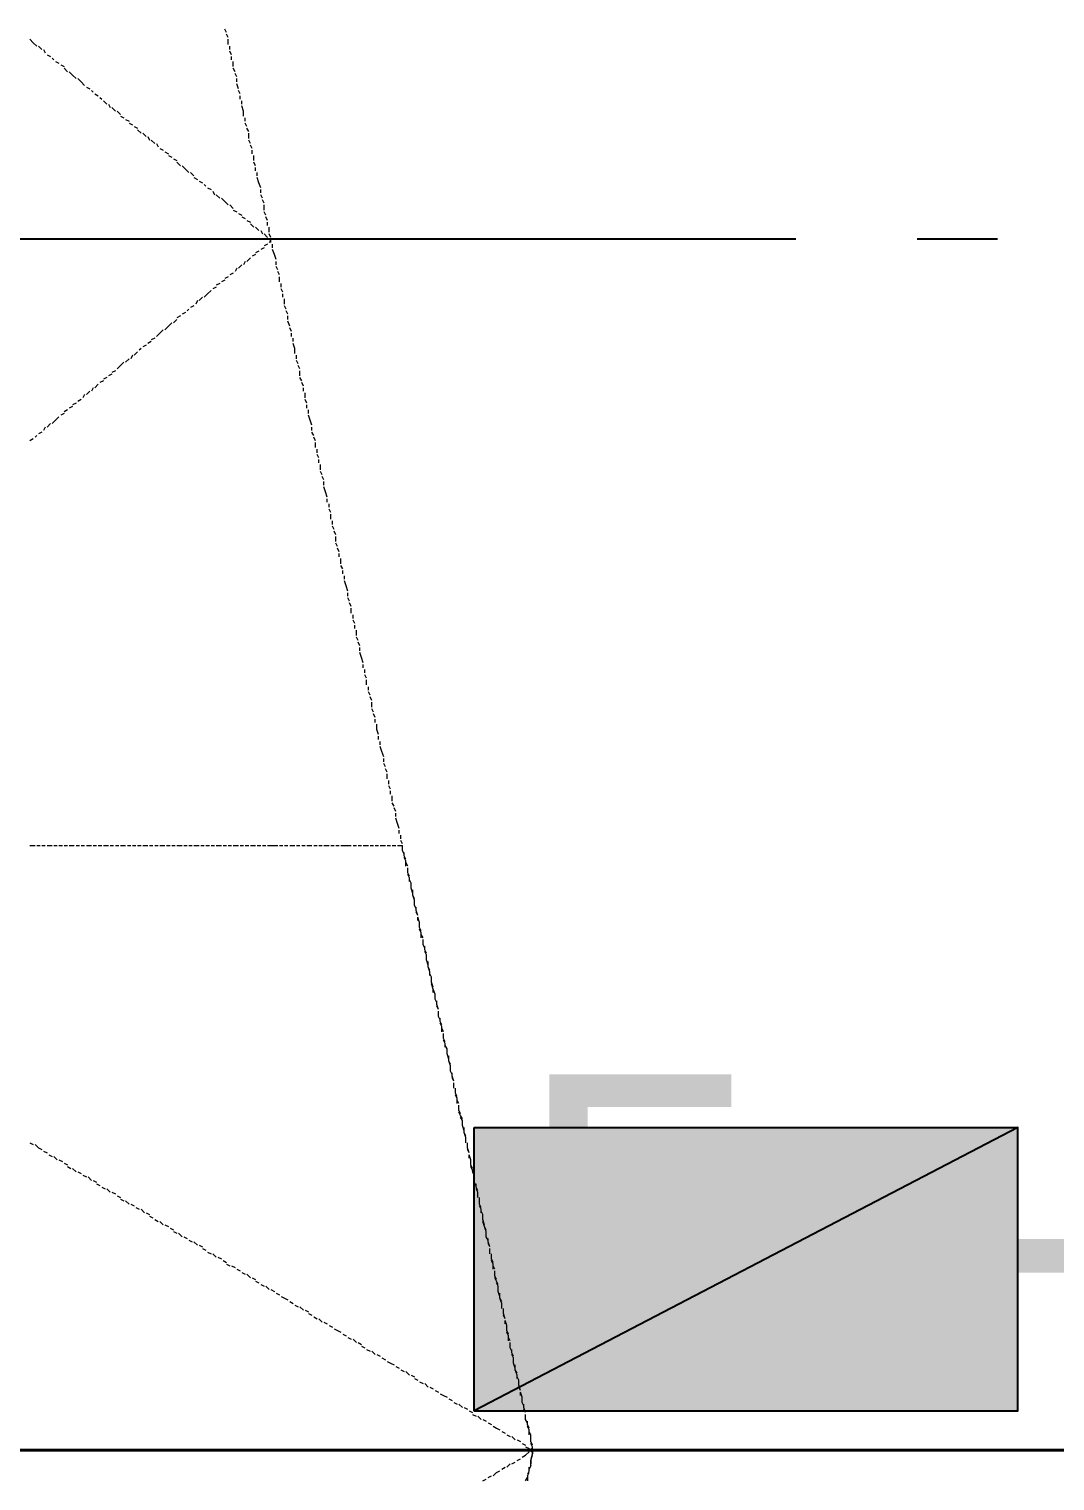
# Model space of a CAD drawing. Extents: x 8 to 21351, y 0 to 420.
# Drawn here: x 15668.01 to 15680.71, y 217.93 to 235.92 of the extents above; entities that cross this region are included whole.
import ezdxf

# ---------------------------------------------------------------- set-up
doc = ezdxf.new("R2010")
doc.units = 0
doc.styles.add('TEYPDFCAD_TEXT', font='arial.ttf')

msp = doc.modelspace()

# ---------------------------------------------------------------- hatches: boundary and pattern name
at = {"true_color": 0xffffff}
h = msp.add_hatch(color=0, dxfattribs=at)
h.paths.add_polyline_path([(15673.522, 222.313), (15680.253, 222.313), (15673.522, 218.8)])
h.paths.add_polyline_path([(15680.253, 222.313), (15673.522, 218.8), (15680.253, 218.8)])

# ---------------------------------------------------------------- linework, layer by layer
at = {"color": 7, "lineweight": 5}
for p, q in [((15670.453, 235.881), (15670.432, 235.924)), ((15668.019, 235.797), (15668.061, 235.754)), ((15668.061, 235.754), (15668.104, 235.712)), ((15668.125, 235.712), (15668.167, 235.67)), ((15670.474, 235.818), (15670.453, 235.86)), ((15670.474, 235.733), (15670.474, 235.797)), ((15670.496, 235.67), (15670.496, 235.712)), ((15668.188, 235.67), (15668.21, 235.627)), ((15668.231, 235.606), (15668.273, 235.585)), ((15668.294, 235.564), (15668.315, 235.543)), ((15668.337, 235.522), (15668.379, 235.5)), ((15670.517, 235.606), (15670.496, 235.649)), ((15670.517, 235.543), (15670.517, 235.585)), ((15670.538, 235.458), (15670.538, 235.522)), ((15668.4, 235.479), (15668.442, 235.458)), ((15668.442, 235.437), (15668.485, 235.394)), ((15668.506, 235.394), (15668.548, 235.352)), ((15668.548, 235.352), (15668.591, 235.31)), ((15670.559, 235.394), (15670.538, 235.437)), ((15670.58, 235.331), (15670.559, 235.373)), ((15668.612, 235.31), (15668.654, 235.268)), ((15668.654, 235.268), (15668.696, 235.225)), ((15668.718, 235.204), (15668.76, 235.183)), ((15668.781, 235.162), (15668.802, 235.141)), ((15670.58, 235.268), (15670.58, 235.31)), ((15670.601, 235.183), (15670.58, 235.246)), ((15670.623, 235.119), (15670.601, 235.162)), ((15668.823, 235.119), (15668.866, 235.098)), ((15668.887, 235.077), (15668.908, 235.056)), ((15668.929, 235.035), (15668.972, 234.992)), ((15668.993, 234.992), (15669.014, 234.95)), ((15670.623, 235.056), (15670.623, 235.098)), ((15670.644, 234.992), (15670.644, 235.035)), ((15670.665, 234.908), (15670.644, 234.971)), ((15669.035, 234.95), (15669.077, 234.908)), ((15669.099, 234.908), (15669.141, 234.865)), ((15669.141, 234.844), (15669.183, 234.823)), ((15669.204, 234.802), (15669.247, 234.781)), ((15670.665, 234.844), (15670.665, 234.908)), ((15670.686, 234.781), (15670.686, 234.823)), ((15669.247, 234.759), (15669.289, 234.738)), ((15669.31, 234.717), (15669.353, 234.696)), ((15669.353, 234.675), (15669.395, 234.632)), ((15669.416, 234.632), (15669.458, 234.59)), ((15670.707, 234.717), (15670.686, 234.759)), ((15670.728, 234.654), (15670.707, 234.696)), ((15670.728, 234.569), (15670.728, 234.632)), ((15669.48, 234.59), (15669.501, 234.548)), ((15669.522, 234.548), (15669.564, 234.506)), ((15669.585, 234.506), (15669.607, 234.463)), ((15669.628, 234.442), (15669.67, 234.421)), ((15670.75, 234.506), (15670.728, 234.548)), ((15670.771, 234.442), (15670.75, 234.484)), ((15669.691, 234.4), (15669.734, 234.379)), ((15669.734, 234.357), (15669.776, 234.336)), ((15669.797, 234.315), (15669.839, 234.294)), ((15669.839, 234.273), (15669.882, 234.23)), ((15670.771, 234.379), (15670.771, 234.421)), ((15670.792, 234.294), (15670.792, 234.357)), ((15670.813, 234.23), (15670.792, 234.273)), ((15669.903, 234.23), (15669.945, 234.188)), ((15669.945, 234.188), (15669.988, 234.146)), ((15670.009, 234.146), (15670.051, 234.103)), ((15670.051, 234.082), (15670.093, 234.061)), ((15670.813, 234.167), (15670.813, 234.209)), ((15670.834, 234.103), (15670.834, 234.146)), ((15670.855, 234.019), (15670.834, 234.082)), ((15670.115, 234.04), (15670.157, 234.019)), ((15670.178, 233.998), (15670.199, 233.976)), ((15670.22, 233.955), (15670.263, 233.934)), ((15670.284, 233.913), (15670.305, 233.87)), ((15670.877, 233.955), (15670.855, 234.019)), ((15670.877, 233.892), (15670.877, 233.934)), ((15670.326, 233.87), (15670.369, 233.828)), ((15670.39, 233.828), (15670.432, 233.786)), ((15670.432, 233.786), (15670.474, 233.744)), ((15670.496, 233.744), (15670.538, 233.701)), ((15670.898, 233.828), (15670.877, 233.87)), ((15670.919, 233.765), (15670.898, 233.807)), ((15670.919, 233.68), (15670.919, 233.744)), ((15670.538, 233.68), (15670.58, 233.659)), ((15670.601, 233.638), (15670.644, 233.617)), ((15670.644, 233.595), (15670.686, 233.574)), ((15670.707, 233.553), (15670.75, 233.532)), ((15670.94, 233.617), (15670.919, 233.659)), ((15670.961, 233.553), (15670.94, 233.595)), ((15670.961, 233.489), (15670.961, 233.532)), ((15670.75, 233.511), (15670.792, 233.468)), ((15670.813, 233.468), (15670.855, 233.426)), ((15670.877, 233.426), (15670.898, 233.384)), ((15670.919, 233.384), (15670.961, 233.341)), ((15670.982, 233.405), (15670.982, 233.468)), ((15671.004, 233.341), (15670.982, 233.384)), ((15670.855, 233.172), (15670.813, 233.151)), ((15670.919, 233.214), (15670.877, 233.193)), ((15670.961, 233.257), (15670.919, 233.236)), ((15670.982, 233.32), (15671.004, 233.299)), ((15671.004, 233.299), (15670.982, 233.278)), ((15671.004, 233.278), (15671.004, 233.32)), ((15671.025, 233.214), (15671.025, 233.257)), ((15671.046, 233.13), (15671.025, 233.193)), ((15670.644, 233.003), (15670.601, 232.96)), ((15670.686, 233.045), (15670.665, 233.003)), ((15670.75, 233.087), (15670.707, 233.045)), ((15670.813, 233.13), (15670.771, 233.108)), ((15671.067, 233.066), (15671.046, 233.13)), ((15671.067, 233.003), (15671.067, 233.045)), ((15670.432, 232.812), (15670.39, 232.791)), ((15670.474, 232.855), (15670.432, 232.833)), ((15670.538, 232.897), (15670.496, 232.876)), ((15670.58, 232.96), (15670.559, 232.918)), ((15671.088, 232.939), (15671.067, 232.982)), ((15671.109, 232.876), (15671.088, 232.918)), ((15671.109, 232.791), (15671.109, 232.855)), ((15670.22, 232.643), (15670.178, 232.601)), ((15670.263, 232.685), (15670.22, 232.643)), ((15670.326, 232.727), (15670.284, 232.706)), ((15670.369, 232.77), (15670.326, 232.749)), ((15671.131, 232.727), (15671.131, 232.77)), ((15671.152, 232.664), (15671.131, 232.706)), ((15671.152, 232.601), (15671.152, 232.643)), ((15669.988, 232.452), (15669.966, 232.431)), ((15670.051, 232.495), (15670.009, 232.474)), ((15670.093, 232.558), (15670.072, 232.516)), ((15670.157, 232.601), (15670.115, 232.558)), ((15671.173, 232.516), (15671.173, 232.579)), ((15671.194, 232.452), (15671.173, 232.495)), ((15669.776, 232.283), (15669.734, 232.241)), ((15669.839, 232.325), (15669.797, 232.283)), ((15669.882, 232.368), (15669.839, 232.346)), ((15669.945, 232.41), (15669.903, 232.389)), ((15671.215, 232.389), (15671.194, 232.431)), ((15671.215, 232.325), (15671.215, 232.368)), ((15671.236, 232.241), (15671.215, 232.304)), ((15669.564, 232.093), (15669.522, 232.071)), ((15669.628, 232.156), (15669.585, 232.114)), ((15669.67, 232.198), (15669.628, 232.156)), ((15669.734, 232.241), (15669.691, 232.198)), ((15671.258, 232.177), (15671.236, 232.22)), ((15671.258, 232.114), (15671.258, 232.156)), ((15671.279, 232.05), (15671.279, 232.093)), ((15669.353, 231.923), (15669.31, 231.881)), ((15669.395, 231.965), (15669.374, 231.944)), ((15669.458, 232.008), (15669.416, 231.987)), ((15669.522, 232.05), (15669.48, 232.029)), ((15671.3, 231.965), (15671.279, 232.029)), ((15671.3, 231.902), (15671.3, 231.965)), ((15669.141, 231.754), (15669.099, 231.711)), ((15669.183, 231.796), (15669.141, 231.754)), ((15669.247, 231.839), (15669.204, 231.796)), ((15669.289, 231.881), (15669.268, 231.839)), ((15671.321, 231.839), (15671.321, 231.881)), ((15671.342, 231.775), (15671.321, 231.817)), ((15671.363, 231.711), (15671.342, 231.754)), ((15668.929, 231.563), (15668.887, 231.542)), ((15668.972, 231.606), (15668.929, 231.584)), ((15669.035, 231.648), (15668.993, 231.627)), ((15669.077, 231.69), (15669.035, 231.669)), ((15671.363, 231.627), (15671.363, 231.69)), ((15671.385, 231.563), (15671.363, 231.606)), ((15668.696, 231.394), (15668.675, 231.352)), ((15668.76, 231.436), (15668.718, 231.394)), ((15668.802, 231.479), (15668.781, 231.436)), ((15668.866, 231.521), (15668.823, 231.479)), ((15671.406, 231.5), (15671.385, 231.542)), ((15671.406, 231.436), (15671.406, 231.479)), ((15671.427, 231.352), (15671.427, 231.415)), ((15668.485, 231.203), (15668.442, 231.182)), ((15668.548, 231.246), (15668.506, 231.225)), ((15668.591, 231.288), (15668.548, 231.267)), ((15668.654, 231.331), (15668.612, 231.309)), ((15671.448, 231.288), (15671.427, 231.331)), ((15671.448, 231.225), (15671.448, 231.267)), ((15671.469, 231.161), (15671.469, 231.203)), ((15668.273, 231.034), (15668.231, 230.992)), ((15668.337, 231.077), (15668.294, 231.034)), ((15668.379, 231.119), (15668.337, 231.077)), ((15668.442, 231.161), (15668.4, 231.14)), ((15671.49, 231.077), (15671.469, 231.14)), ((15671.512, 231.013), (15671.49, 231.077)), ((15668.061, 230.844), (15668.019, 230.822)), ((15668.104, 230.886), (15668.083, 230.865)), ((15668.167, 230.928), (15668.125, 230.907)), ((15668.21, 230.992), (15668.188, 230.95)), ((15671.512, 230.95), (15671.512, 230.992)), ((15671.533, 230.886), (15671.512, 230.928)), ((15671.554, 230.822), (15671.533, 230.865)), ((15671.554, 230.738), (15671.554, 230.801)), ((15671.575, 230.674), (15671.575, 230.717)), ((15671.596, 230.611), (15671.575, 230.653)), ((15671.596, 230.547), (15671.596, 230.59)), ((15671.617, 230.463), (15671.617, 230.526)), ((15671.639, 230.399), (15671.617, 230.441)), ((15671.66, 230.336), (15671.639, 230.378)), ((15671.66, 230.272), (15671.66, 230.315)), ((15671.681, 230.188), (15671.66, 230.251)), ((15671.702, 230.124), (15671.681, 230.188)), ((15671.702, 230.06), (15671.702, 230.103)), ((15671.723, 229.997), (15671.723, 230.039)), ((15671.744, 229.934), (15671.723, 229.976)), ((15671.744, 229.849), (15671.744, 229.912)), ((15671.766, 229.785), (15671.766, 229.828)), ((15671.787, 229.722), (15671.766, 229.764)), ((15671.808, 229.658), (15671.787, 229.701)), ((15671.808, 229.574), (15671.808, 229.637)), ((15671.829, 229.51), (15671.808, 229.553)), ((15671.85, 229.447), (15671.829, 229.489)), ((15671.85, 229.383), (15671.85, 229.425)), ((15671.871, 229.298), (15671.871, 229.362)), ((15671.893, 229.235), (15671.871, 229.277)), ((15671.893, 229.172), (15671.893, 229.214)), ((15671.914, 229.108), (15671.914, 229.15)), ((15671.935, 229.023), (15671.914, 229.087)), ((15671.956, 228.96), (15671.935, 229.023)), ((15671.956, 228.896), (15671.956, 228.939)), ((15671.977, 228.833), (15671.956, 228.875)), ((15671.998, 228.769), (15671.977, 228.812)), ((15671.998, 228.685), (15671.998, 228.748)), ((15672.02, 228.621), (15672.02, 228.663)), ((15672.041, 228.558), (15672.02, 228.6)), ((15672.041, 228.494), (15672.041, 228.536)), ((15672.062, 228.41), (15672.062, 228.473)), ((15672.083, 228.346), (15672.062, 228.388)), ((15672.104, 228.282), (15672.083, 228.325)), ((15672.104, 228.219), (15672.104, 228.261)), ((15672.125, 228.134), (15672.104, 228.198)), ((15672.147, 228.071), (15672.125, 228.134)), ((15672.147, 228.007), (15672.147, 228.05)), ((15672.168, 227.944), (15672.168, 227.986)), ((15672.189, 227.88), (15672.168, 227.923)), ((15672.189, 227.796), (15672.189, 227.859)), ((15672.21, 227.732), (15672.21, 227.774)), ((15672.231, 227.669), (15672.21, 227.711)), ((15672.252, 227.605), (15672.231, 227.648)), ((15672.252, 227.52), (15672.252, 227.584)), ((15672.274, 227.457), (15672.252, 227.499)), ((15672.295, 227.393), (15672.274, 227.436)), ((15672.295, 227.33), (15672.295, 227.372)), ((15672.316, 227.245), (15672.316, 227.309)), ((15672.337, 227.182), (15672.316, 227.245)), ((15672.337, 227.118), (15672.337, 227.161)), ((15672.358, 227.055), (15672.358, 227.097)), ((15672.379, 226.97), (15672.358, 227.034)), ((15672.401, 226.907), (15672.379, 226.97)), ((15672.401, 226.843), (15672.401, 226.886)), ((15672.422, 226.78), (15672.401, 226.822)), ((15672.443, 226.716), (15672.422, 226.758)), ((15672.443, 226.631), (15672.443, 226.695)), ((15672.464, 226.568), (15672.464, 226.61)), ((15672.485, 226.505), (15672.464, 226.547)), ((15672.485, 226.441), (15672.485, 226.483)), ((15672.506, 226.356), (15672.506, 226.42)), ((15672.528, 226.293), (15672.506, 226.335)), ((15672.549, 226.229), (15672.528, 226.272)), ((15672.549, 226.166), (15672.549, 226.208)), ((15672.57, 226.081), (15672.549, 226.145)), ((15672.591, 226.018), (15672.57, 226.081)), ((15672.591, 225.954), (15672.591, 225.996)), ((15668.019, 225.806), (15668.083, 225.806)), ((15668.104, 225.806), (15668.146, 225.806)), ((15668.167, 225.806), (15668.21, 225.806)), ((15668.231, 225.806), (15668.294, 225.806)), ((15668.315, 225.806), (15668.358, 225.806)), ((15668.379, 225.806), (15668.421, 225.806)), ((15668.442, 225.806), (15668.485, 225.806)), ((15668.506, 225.806), (15668.569, 225.806)), ((15668.591, 225.806), (15668.633, 225.806)), ((15668.654, 225.806), (15668.696, 225.806)), ((15668.718, 225.806), (15668.781, 225.806)), ((15668.802, 225.806), (15668.845, 225.806)), ((15668.866, 225.806), (15668.908, 225.806)), ((15668.929, 225.806), (15668.993, 225.806)), ((15669.014, 225.806), (15669.056, 225.806)), ((15669.077, 225.806), (15669.12, 225.806)), ((15669.141, 225.806), (15669.204, 225.806)), ((15669.226, 225.806), (15669.268, 225.806)), ((15669.289, 225.806), (15669.331, 225.806)), ((15669.353, 225.806), (15669.395, 225.806)), ((15669.416, 225.806), (15669.48, 225.806)), ((15669.501, 225.806), (15669.543, 225.806)), ((15669.564, 225.806), (15669.607, 225.806)), ((15669.628, 225.806), (15669.691, 225.806)), ((15669.712, 225.806), (15669.755, 225.806)), ((15669.776, 225.806), (15669.818, 225.806)), ((15669.839, 225.806), (15669.903, 225.806)), ((15669.924, 225.806), (15669.966, 225.806)), ((15669.988, 225.806), (15670.03, 225.806)), ((15670.051, 225.806), (15670.115, 225.806)), ((15670.136, 225.806), (15670.178, 225.806)), ((15670.199, 225.806), (15670.242, 225.806)), ((15670.263, 225.806), (15670.305, 225.806)), ((15670.326, 225.806), (15670.39, 225.806)), ((15670.411, 225.806), (15670.453, 225.806)), ((15670.474, 225.806), (15670.517, 225.806)), ((15670.538, 225.806), (15670.601, 225.806)), ((15670.623, 225.806), (15670.665, 225.806)), ((15670.686, 225.806), (15670.728, 225.806)), ((15670.75, 225.806), (15670.813, 225.806)), ((15670.834, 225.806), (15670.877, 225.806)), ((15670.898, 225.806), (15670.94, 225.806)), ((15670.961, 225.806), (15671.025, 225.806)), ((15671.025, 225.806), (15671.088, 225.806)), ((15671.109, 225.806), (15671.152, 225.806)), ((15671.173, 225.806), (15671.215, 225.806)), ((15671.236, 225.806), (15671.3, 225.806)), ((15671.321, 225.806), (15671.363, 225.806)), ((15671.385, 225.806), (15671.427, 225.806)), ((15671.448, 225.806), (15671.512, 225.806)), ((15671.533, 225.806), (15671.575, 225.806)), ((15671.596, 225.806), (15671.639, 225.806)), ((15671.66, 225.806), (15671.723, 225.806)), ((15671.744, 225.806), (15671.787, 225.806)), ((15671.808, 225.806), (15671.85, 225.806)), ((15671.871, 225.806), (15671.935, 225.806)), ((15671.935, 225.806), (15671.998, 225.806)), ((15672.02, 225.806), (15672.062, 225.806)), ((15672.083, 225.806), (15672.125, 225.806)), ((15672.147, 225.806), (15672.21, 225.806)), ((15672.231, 225.806), (15672.274, 225.806)), ((15672.295, 225.806), (15672.337, 225.806)), ((15672.358, 225.806), (15672.422, 225.806)), ((15672.443, 225.806), (15672.485, 225.806)), ((15672.506, 225.806), (15672.549, 225.806)), ((15672.57, 225.806), (15672.633, 225.806)), ((15672.612, 225.891), (15672.612, 225.933)), ((15672.633, 225.827), (15672.612, 225.869)), ((15672.633, 225.743), (15672.633, 225.806)), ((15672.633, 225.764), (15672.633, 225.806)), ((15672.655, 225.7), (15672.633, 225.743)), ((15672.655, 225.679), (15672.655, 225.721)), ((15672.676, 225.637), (15672.655, 225.679)), ((15672.676, 225.615), (15672.655, 225.658)), ((15672.676, 225.552), (15672.676, 225.615)), ((15672.697, 225.552), (15672.676, 225.594)), ((15672.697, 225.467), (15672.697, 225.531)), ((15672.697, 225.488), (15672.697, 225.531)), ((15672.718, 225.425), (15672.697, 225.467)), ((15672.718, 225.404), (15672.697, 225.446)), ((15672.718, 225.361), (15672.718, 225.404)), ((15672.739, 225.34), (15672.718, 225.383)), ((15672.739, 225.277), (15672.739, 225.34)), ((15672.739, 225.277), (15672.739, 225.319)), ((15672.76, 225.213), (15672.739, 225.277)), ((15672.76, 225.192), (15672.76, 225.256)), ((15672.782, 225.129), (15672.76, 225.192)), ((15672.782, 225.15), (15672.76, 225.192)), ((15672.782, 225.086), (15672.782, 225.129)), ((15672.782, 225.065), (15672.782, 225.107)), ((15672.803, 225.023), (15672.782, 225.065)), ((15672.803, 225.002), (15672.803, 225.044)), ((15672.824, 224.938), (15672.803, 225.002)), ((15672.824, 224.938), (15672.803, 224.981)), ((15672.845, 224.853), (15672.824, 224.917)), ((15672.824, 224.875), (15672.824, 224.917)), ((15672.845, 224.811), (15672.845, 224.853)), ((15672.845, 224.79), (15672.845, 224.832)), ((15672.866, 224.748), (15672.845, 224.79)), ((15672.866, 224.726), (15672.845, 224.769)), ((15672.866, 224.663), (15672.866, 224.726)), ((15672.887, 224.663), (15672.866, 224.705)), ((15672.887, 224.578), (15672.887, 224.642)), ((15672.887, 224.6), (15672.887, 224.642)), ((15672.909, 224.536), (15672.887, 224.578)), ((15672.909, 224.515), (15672.909, 224.557)), ((15672.93, 224.472), (15672.909, 224.515)), ((15672.93, 224.451), (15672.909, 224.494)), ((15672.93, 224.388), (15672.93, 224.451)), ((15672.93, 224.388), (15672.93, 224.43)), ((15672.951, 224.324), (15672.93, 224.388)), ((15672.951, 224.303), (15672.951, 224.367)), ((15672.972, 224.24), (15672.951, 224.303)), ((15672.972, 224.261), (15672.951, 224.303)), ((15672.972, 224.197), (15672.972, 224.24)), ((15672.993, 224.176), (15672.972, 224.218)), ((15672.993, 224.134), (15672.993, 224.176)), ((15672.993, 224.113), (15672.993, 224.155)), ((15673.014, 224.049), (15672.993, 224.113)), ((15673.014, 224.028), (15672.993, 224.091)), ((15673.036, 223.964), (15673.014, 224.028)), ((15673.014, 223.986), (15673.014, 224.028)), ((15673.036, 223.922), (15673.036, 223.964)), ((15673.036, 223.901), (15673.036, 223.943)), ((15673.057, 223.859), (15673.036, 223.901)), ((15673.057, 223.838), (15673.057, 223.88)), ((15673.078, 223.774), (15673.057, 223.838)), ((15673.078, 223.774), (15673.057, 223.816)), ((15673.078, 223.689), (15673.078, 223.753)), ((15673.078, 223.71), (15673.078, 223.753)), ((15673.099, 223.647), (15673.078, 223.689)), ((15673.099, 223.626), (15673.099, 223.668)), ((15673.12, 223.583), (15673.099, 223.626)), ((15673.12, 223.562), (15673.099, 223.605)), ((15673.12, 223.499), (15673.12, 223.562)), ((15673.141, 223.499), (15673.12, 223.541)), ((15673.141, 223.414), (15673.141, 223.478)), ((15673.141, 223.435), (15673.141, 223.478)), ((15673.163, 223.372), (15673.141, 223.414)), ((15673.163, 223.351), (15673.141, 223.393)), ((15673.163, 223.308), (15673.163, 223.351)), ((15673.184, 223.287), (15673.163, 223.329)), ((15673.184, 223.224), (15673.184, 223.287)), ((15673.184, 223.224), (15673.184, 223.266)), ((15673.205, 223.16), (15673.184, 223.224)), ((15673.205, 223.139), (15673.205, 223.202)), ((15673.226, 223.076), (15673.205, 223.139)), ((15673.226, 223.097), (15673.205, 223.139)), ((15673.226, 223.033), (15673.226, 223.076)), ((15673.226, 223.012), (15673.226, 223.054)), ((15673.247, 222.97), (15673.226, 223.012)), ((15673.247, 222.948), (15673.247, 222.991)), ((15673.268, 222.885), (15673.247, 222.948)), ((15673.268, 222.885), (15673.247, 222.927)), ((15673.268, 222.8), (15673.268, 222.864)), ((15673.268, 222.821), (15673.268, 222.864)), ((15673.29, 222.758), (15673.29, 222.8)), ((15673.29, 222.737), (15673.29, 222.779)), ((15673.311, 222.695), (15673.29, 222.737)), ((15673.311, 222.673), (15673.29, 222.716)), ((15673.311, 222.61), (15673.311, 222.673)), ((15673.332, 222.61), (15673.311, 222.652)), ((15673.332, 222.525), (15673.332, 222.589)), ((15673.332, 222.546), (15673.332, 222.589)), ((15673.353, 222.483), (15673.332, 222.525)), ((15673.353, 222.462), (15673.332, 222.504)), ((15673.374, 222.419), (15673.353, 222.462)), ((15673.374, 222.398), (15673.353, 222.44)), ((15673.374, 222.335), (15673.374, 222.398)), ((15673.374, 222.335), (15673.374, 222.377)), ((15673.395, 222.271), (15673.374, 222.335)), ((15673.395, 222.25), (15673.395, 222.313)), ((15673.417, 222.186), (15673.395, 222.25)), ((15673.417, 222.208), (15673.395, 222.25)), ((15668.019, 222.123), (15668.061, 222.102)), ((15668.083, 222.102), (15668.125, 222.06)), ((15668.125, 222.06), (15668.167, 222.038)), ((15668.188, 222.017), (15668.231, 221.996)), ((15673.417, 222.144), (15673.417, 222.186)), ((15673.417, 222.123), (15673.417, 222.165)), ((15673.438, 222.081), (15673.438, 222.123)), ((15673.438, 222.06), (15673.438, 222.102)), ((15673.459, 221.996), (15673.438, 222.06)), ((15673.459, 221.996), (15673.438, 222.038)), ((15668.252, 221.975), (15668.294, 221.954)), ((15668.315, 221.954), (15668.358, 221.911)), ((15668.379, 221.911), (15668.421, 221.89)), ((15668.442, 221.869), (15668.485, 221.848)), ((15673.48, 221.911), (15673.459, 221.975)), ((15673.459, 221.933), (15673.459, 221.975)), ((15673.48, 221.869), (15673.48, 221.911)), ((15673.48, 221.848), (15673.48, 221.89)), ((15673.501, 221.805), (15673.48, 221.848)), ((15668.485, 221.827), (15668.527, 221.805)), ((15668.548, 221.805), (15668.591, 221.763)), ((15668.612, 221.763), (15668.654, 221.742)), ((15668.675, 221.721), (15668.718, 221.7)), ((15668.739, 221.7), (15668.781, 221.657)), ((15668.802, 221.657), (15668.845, 221.636)), ((15673.501, 221.784), (15673.48, 221.827)), ((15673.522, 221.721), (15673.501, 221.784)), ((15673.522, 221.721), (15673.501, 221.763)), ((15673.522, 221.636), (15673.522, 221.7)), ((15673.522, 221.657), (15673.522, 221.7)), ((15668.845, 221.615), (15668.887, 221.594)), ((15668.908, 221.573), (15668.95, 221.552)), ((15668.972, 221.552), (15669.014, 221.509)), ((15669.035, 221.509), (15669.077, 221.488)), ((15673.544, 221.594), (15673.522, 221.636)), ((15673.544, 221.573), (15673.544, 221.615)), ((15673.565, 221.53), (15673.544, 221.573)), ((15673.565, 221.509), (15673.544, 221.552)), ((15673.565, 221.446), (15673.565, 221.509)), ((15673.565, 221.446), (15673.565, 221.488)), ((15669.099, 221.467), (15669.141, 221.446)), ((15669.141, 221.424), (15669.183, 221.403)), ((15669.204, 221.403), (15669.247, 221.361)), ((15669.268, 221.361), (15669.31, 221.34)), ((15669.331, 221.319), (15669.374, 221.298)), ((15669.395, 221.298), (15669.437, 221.255)), ((15673.586, 221.382), (15673.586, 221.446)), ((15673.586, 221.361), (15673.586, 221.424)), ((15673.607, 221.319), (15673.586, 221.361)), ((15673.607, 221.298), (15673.586, 221.34)), ((15673.607, 221.255), (15673.607, 221.298)), ((15669.458, 221.255), (15669.501, 221.234)), ((15669.501, 221.213), (15669.543, 221.192)), ((15669.564, 221.17), (15669.607, 221.149)), ((15669.628, 221.149), (15669.67, 221.107)), ((15673.628, 221.234), (15673.607, 221.276)), ((15673.628, 221.17), (15673.628, 221.234)), ((15673.628, 221.17), (15673.628, 221.213)), ((15673.649, 221.107), (15673.628, 221.17)), ((15673.649, 221.086), (15673.628, 221.149)), ((15669.691, 221.107), (15669.734, 221.086)), ((15669.755, 221.065), (15669.797, 221.043)), ((15669.797, 221.022), (15669.839, 221.001)), ((15669.861, 221.001), (15669.903, 220.959)), ((15669.924, 220.959), (15669.966, 220.938)), ((15673.671, 221.022), (15673.649, 221.086)), ((15673.671, 221.043), (15673.649, 221.086)), ((15673.671, 220.98), (15673.671, 221.022)), ((15673.671, 220.959), (15673.671, 221.001)), ((15673.692, 220.917), (15673.671, 220.959)), ((15673.692, 220.895), (15673.692, 220.938)), ((15669.988, 220.917), (15670.03, 220.895)), ((15670.051, 220.895), (15670.093, 220.853)), ((15670.115, 220.853), (15670.157, 220.832)), ((15670.157, 220.811), (15670.199, 220.79)), ((15670.22, 220.768), (15670.263, 220.747)), ((15673.713, 220.832), (15673.692, 220.895)), ((15673.713, 220.832), (15673.692, 220.874)), ((15673.713, 220.747), (15673.713, 220.811)), ((15673.713, 220.768), (15673.713, 220.811)), ((15670.284, 220.747), (15670.326, 220.705)), ((15670.347, 220.705), (15670.39, 220.684)), ((15670.411, 220.662), (15670.453, 220.641)), ((15670.453, 220.62), (15670.496, 220.599)), ((15670.517, 220.599), (15670.559, 220.578)), ((15673.734, 220.705), (15673.734, 220.747)), ((15673.734, 220.684), (15673.734, 220.726)), ((15673.755, 220.641), (15673.734, 220.684)), ((15673.755, 220.62), (15673.734, 220.662)), ((15673.755, 220.557), (15673.755, 220.62)), ((15673.776, 220.557), (15673.755, 220.599)), ((15670.58, 220.557), (15670.623, 220.536)), ((15670.644, 220.514), (15670.686, 220.493)), ((15670.707, 220.493), (15670.75, 220.451)), ((15670.771, 220.451), (15670.813, 220.43)), ((15670.813, 220.409), (15670.855, 220.387)), ((15673.776, 220.472), (15673.776, 220.536)), ((15673.776, 220.493), (15673.776, 220.536)), ((15673.798, 220.43), (15673.776, 220.472)), ((15673.798, 220.409), (15673.776, 220.451)), ((15673.819, 220.366), (15673.798, 220.409)), ((15670.877, 220.366), (15670.919, 220.345)), ((15670.94, 220.345), (15670.982, 220.303)), ((15671.004, 220.303), (15671.046, 220.281)), ((15671.067, 220.26), (15671.109, 220.239)), ((15671.131, 220.218), (15671.173, 220.197)), ((15673.819, 220.345), (15673.798, 220.387)), ((15673.819, 220.281), (15673.819, 220.345)), ((15673.819, 220.281), (15673.819, 220.324)), ((15673.84, 220.218), (15673.819, 220.281)), ((15673.84, 220.197), (15673.84, 220.26)), ((15671.173, 220.197), (15671.215, 220.176)), ((15671.236, 220.155), (15671.279, 220.133)), ((15671.3, 220.112), (15671.342, 220.091)), ((15671.363, 220.091), (15671.406, 220.049)), ((15671.427, 220.049), (15671.469, 220.027)), ((15673.861, 220.133), (15673.84, 220.197)), ((15673.861, 220.155), (15673.84, 220.197)), ((15673.861, 220.091), (15673.861, 220.133)), ((15673.861, 220.07), (15673.861, 220.112)), ((15673.882, 220.027), (15673.882, 220.07)), ((15673.882, 220.006), (15673.882, 220.049)), ((15671.469, 220.006), (15671.512, 219.985)), ((15671.533, 219.964), (15671.575, 219.943)), ((15671.596, 219.943), (15671.639, 219.9)), ((15671.66, 219.9), (15671.702, 219.879)), ((15671.723, 219.858), (15671.766, 219.837)), ((15673.903, 219.943), (15673.882, 220.006)), ((15673.903, 219.943), (15673.882, 219.985)), ((15673.925, 219.858), (15673.903, 219.922)), ((15673.903, 219.879), (15673.903, 219.922)), ((15673.925, 219.816), (15673.925, 219.858)), ((15671.787, 219.816), (15671.829, 219.795)), ((15671.829, 219.795), (15671.871, 219.774)), ((15671.893, 219.752), (15671.935, 219.731)), ((15671.956, 219.71), (15671.998, 219.689)), ((15672.02, 219.689), (15672.062, 219.647)), ((15673.925, 219.795), (15673.925, 219.837)), ((15673.946, 219.752), (15673.925, 219.795)), ((15673.946, 219.731), (15673.925, 219.774)), ((15673.946, 219.668), (15673.946, 219.731)), ((15673.967, 219.668), (15673.946, 219.71)), ((15672.083, 219.647), (15672.125, 219.625)), ((15672.125, 219.604), (15672.168, 219.583)), ((15672.189, 219.562), (15672.231, 219.541)), ((15672.252, 219.541), (15672.295, 219.498)), ((15672.316, 219.498), (15672.358, 219.477)), ((15673.967, 219.583), (15673.967, 219.647)), ((15673.967, 219.604), (15673.967, 219.647)), ((15673.988, 219.541), (15673.967, 219.583)), ((15673.988, 219.519), (15673.988, 219.562)), ((15674.009, 219.477), (15673.988, 219.519)), ((15674.009, 219.456), (15673.988, 219.498)), ((15672.379, 219.456), (15672.422, 219.435)), ((15672.443, 219.414), (15672.485, 219.393)), ((15672.485, 219.393), (15672.528, 219.371)), ((15672.549, 219.35), (15672.591, 219.329)), ((15674.009, 219.393), (15674.009, 219.456)), ((15674.009, 219.393), (15674.009, 219.435)), ((15674.03, 219.329), (15674.009, 219.393)), ((15674.03, 219.308), (15674.03, 219.371)), ((15672.612, 219.308), (15672.655, 219.287)), ((15672.676, 219.287), (15672.718, 219.244)), ((15672.739, 219.244), (15672.782, 219.223)), ((15672.782, 219.202), (15672.824, 219.181)), ((15672.845, 219.16), (15672.887, 219.138)), ((15672.909, 219.138), (15672.951, 219.096)), ((15674.052, 219.244), (15674.03, 219.308)), ((15674.052, 219.266), (15674.03, 219.308)), ((15674.052, 219.202), (15674.052, 219.244)), ((15674.073, 219.181), (15674.052, 219.223)), ((15674.073, 219.138), (15674.073, 219.181)), ((15674.073, 219.117), (15674.073, 219.16)), ((15672.972, 219.096), (15673.014, 219.075)), ((15673.036, 219.054), (15673.078, 219.033)), ((15673.099, 219.012), (15673.141, 218.99)), ((15673.141, 218.99), (15673.184, 218.969)), ((15674.094, 219.054), (15674.073, 219.117)), ((15674.094, 219.054), (15674.073, 219.096)), ((15674.115, 218.969), (15674.094, 219.033)), ((15674.094, 218.99), (15674.094, 219.033)), ((15674.115, 218.927), (15674.115, 218.969)), ((15673.205, 218.948), (15673.247, 218.927)), ((15673.268, 218.906), (15673.311, 218.884)), ((15673.332, 218.884), (15673.374, 218.842)), ((15673.395, 218.842), (15673.438, 218.821)), ((15673.459, 218.8), (15673.501, 218.779)), ((15674.115, 218.906), (15674.115, 218.948)), ((15674.136, 218.863), (15674.115, 218.906)), ((15674.136, 218.842), (15674.136, 218.884)), ((15674.157, 218.779), (15674.136, 218.842)), ((15674.157, 218.779), (15674.136, 218.821)), ((15673.501, 218.757), (15673.544, 218.736)), ((15673.565, 218.736), (15673.607, 218.694)), ((15673.628, 218.694), (15673.671, 218.673)), ((15673.692, 218.652), (15673.734, 218.631)), ((15673.755, 218.609), (15673.798, 218.588)), ((15674.157, 218.694), (15674.157, 218.757)), ((15674.157, 218.715), (15674.157, 218.757)), ((15674.179, 218.652), (15674.157, 218.694)), ((15674.179, 218.631), (15674.179, 218.673)), ((15674.2, 218.588), (15674.179, 218.631)), ((15674.2, 218.567), (15674.179, 218.609)), ((15673.798, 218.588), (15673.84, 218.567)), ((15673.861, 218.546), (15673.903, 218.525)), ((15673.925, 218.504), (15673.967, 218.482)), ((15673.988, 218.482), (15674.03, 218.44)), ((15674.052, 218.44), (15674.094, 218.419)), ((15674.2, 218.504), (15674.2, 218.567)), ((15674.221, 218.504), (15674.2, 218.546)), ((15674.221, 218.44), (15674.221, 218.504)), ((15674.221, 218.419), (15674.221, 218.482)), ((15674.242, 218.376), (15674.221, 218.419)), ((15668.04, 218.313), (15667.998, 218.313)), ((15668.125, 218.313), (15668.061, 218.313)), ((15668.188, 218.313), (15668.146, 218.313)), ((15668.252, 218.313), (15668.21, 218.313)), ((15668.337, 218.313), (15668.273, 218.313)), ((15668.4, 218.313), (15668.337, 218.313)), ((15668.464, 218.313), (15668.421, 218.313)), ((15668.527, 218.313), (15668.485, 218.313)), ((15668.612, 218.313), (15668.548, 218.313)), ((15668.675, 218.313), (15668.633, 218.313)), ((15668.739, 218.313), (15668.696, 218.313)), ((15668.823, 218.313), (15668.76, 218.313)), ((15668.887, 218.313), (15668.845, 218.313)), ((15668.95, 218.313), (15668.908, 218.313)), ((15669.035, 218.313), (15668.972, 218.313)), ((15669.099, 218.313), (15669.056, 218.313)), ((15669.162, 218.313), (15669.12, 218.313)), ((15669.247, 218.313), (15669.183, 218.313)), ((15669.31, 218.313), (15669.247, 218.313)), ((15669.374, 218.313), (15669.331, 218.313)), ((15669.437, 218.313), (15669.395, 218.313)), ((15669.522, 218.313), (15669.458, 218.313)), ((15669.585, 218.313), (15669.543, 218.313)), ((15669.649, 218.313), (15669.607, 218.313)), ((15669.734, 218.313), (15669.67, 218.313)), ((15669.797, 218.313), (15669.755, 218.313)), ((15669.861, 218.313), (15669.818, 218.313)), ((15669.945, 218.313), (15669.882, 218.313)), ((15670.009, 218.313), (15669.966, 218.313)), ((15670.072, 218.313), (15670.03, 218.313)), ((15670.157, 218.313), (15670.093, 218.313)), ((15670.22, 218.313), (15670.157, 218.313)), ((15670.284, 218.313), (15670.242, 218.313)), ((15670.347, 218.313), (15670.305, 218.313)), ((15670.432, 218.313), (15670.369, 218.313)), ((15670.496, 218.313), (15670.453, 218.313)), ((15670.559, 218.313), (15670.517, 218.313)), ((15670.644, 218.313), (15670.58, 218.313)), ((15670.707, 218.313), (15670.665, 218.313)), ((15670.771, 218.313), (15670.728, 218.313)), ((15670.855, 218.313), (15670.792, 218.313)), ((15670.919, 218.313), (15670.877, 218.313)), ((15670.982, 218.313), (15670.94, 218.313)), ((15671.067, 218.313), (15671.004, 218.313)), ((15671.131, 218.313), (15671.067, 218.313)), ((15671.194, 218.313), (15671.152, 218.313)), ((15671.258, 218.313), (15671.215, 218.313)), ((15671.342, 218.313), (15671.279, 218.313)), ((15671.406, 218.313), (15671.363, 218.313)), ((15671.469, 218.313), (15671.427, 218.313)), ((15671.554, 218.313), (15671.49, 218.313)), ((15671.617, 218.313), (15671.575, 218.313)), ((15671.681, 218.313), (15671.639, 218.313)), ((15671.766, 218.313), (15671.702, 218.313)), ((15671.829, 218.313), (15671.787, 218.313)), ((15671.893, 218.313), (15671.85, 218.313)), ((15671.977, 218.313), (15671.914, 218.313)), ((15672.041, 218.313), (15671.977, 218.313)), ((15672.104, 218.313), (15672.062, 218.313)), ((15672.168, 218.313), (15672.125, 218.313)), ((15672.252, 218.313), (15672.189, 218.313)), ((15672.316, 218.313), (15672.274, 218.313)), ((15672.379, 218.313), (15672.337, 218.313)), ((15672.464, 218.313), (15672.401, 218.313)), ((15672.528, 218.313), (15672.485, 218.313)), ((15672.591, 218.313), (15672.549, 218.313)), ((15672.676, 218.313), (15672.612, 218.313)), ((15672.739, 218.313), (15672.697, 218.313)), ((15672.803, 218.313), (15672.76, 218.313)), ((15672.866, 218.313), (15672.824, 218.313)), ((15672.951, 218.313), (15672.887, 218.313)), ((15673.014, 218.313), (15672.972, 218.313)), ((15673.078, 218.313), (15673.036, 218.313)), ((15673.163, 218.313), (15673.099, 218.313)), ((15673.226, 218.313), (15673.184, 218.313)), ((15673.29, 218.313), (15673.247, 218.313)), ((15673.374, 218.313), (15673.311, 218.313)), ((15673.438, 218.313), (15673.395, 218.313)), ((15673.501, 218.313), (15673.459, 218.313)), ((15673.586, 218.313), (15673.522, 218.313)), ((15673.649, 218.313), (15673.607, 218.313)), ((15673.713, 218.313), (15673.671, 218.313)), ((15673.776, 218.313), (15673.734, 218.313)), ((15673.861, 218.313), (15673.798, 218.313)), ((15673.925, 218.313), (15673.882, 218.313)), ((15673.988, 218.313), (15673.946, 218.313)), ((15674.073, 218.313), (15674.009, 218.313)), ((15674.136, 218.313), (15674.094, 218.313)), ((15674.115, 218.398), (15674.157, 218.376)), ((15674.115, 218.228), (15674.157, 218.25)), ((15674.157, 218.355), (15674.2, 218.334)), ((15674.2, 218.313), (15674.157, 218.313)), ((15674.157, 218.25), (15674.2, 218.292)), ((15674.242, 218.355), (15674.221, 218.398)), ((15674.221, 218.334), (15674.242, 218.313)), ((15674.221, 218.292), (15674.242, 218.313)), ((15674.242, 218.313), (15674.221, 218.313)), ((15674.242, 218.271), (15674.221, 218.207)), ((15674.221, 218.186), (15674.242, 218.25)), ((15674.242, 218.313), (15674.242, 218.355)), ((15674.242, 218.313), (15674.242, 218.334)), ((15674.242, 218.271), (15674.242, 218.313)), ((15674.242, 218.313), (15674.242, 218.271)), ((15673.798, 218.038), (15673.84, 218.059)), ((15673.861, 218.08), (15673.903, 218.101)), ((15673.925, 218.101), (15673.967, 218.144)), ((15673.988, 218.144), (15674.03, 218.165)), ((15674.052, 218.186), (15674.094, 218.207)), ((15674.2, 218.059), (15674.179, 218.017)), ((15674.221, 218.123), (15674.2, 218.08)), ((15674.2, 218.059), (15674.2, 218.101)), ((15674.221, 218.123), (15674.221, 218.186)), ((15674.221, 218.186), (15674.221, 218.144)), ((15673.628, 217.932), (15673.671, 217.953)), ((15673.692, 217.974), (15673.734, 217.995)), ((15673.755, 217.995), (15673.798, 218.038)), ((15674.157, 217.932), (15674.179, 217.974)), ((15674.179, 217.995), (15674.2, 218.038)), ((15674.179, 217.995), (15674.179, 217.932))]:
    msp.add_line(p, q, dxfattribs=at)
at = {"lineweight": 25}
for p, q in [((15677.502, 233.32), (15657.499, 233.32)), ((15679.999, 233.32), (15679.005, 233.32))]:
    msp.add_line(p, q, dxfattribs=at)
at = {"color": 0, "lineweight": 0, "true_color": 0xffffff}
msp.add_line((15673.522, 218.8), (15680.253, 218.8), dxfattribs=at)
at = {"color": 7, "lineweight": 40}
msp.add_line((15690.752, 218.313), (15663.257, 218.313), dxfattribs=at)
at = {"color": 0, "true_color": 0xffffff}
for points in [[(15673.522, 222.313), (15680.253, 222.313), (15673.522, 218.8)], [(15680.253, 222.313), (15673.522, 218.8), (15680.253, 218.8)]]:
    msp.add_lwpolyline(points, close=True, dxfattribs=at)

# ---------------------------------------------------------------- texts
at = {"color": 7, "style": 'TEYPDFCAD_TEXT'}
msp.add_text('Гс-6', height=3.6618, dxfattribs=at).set_placement((15674.03, 219.308))

doc.saveas('drawing.dxf')
